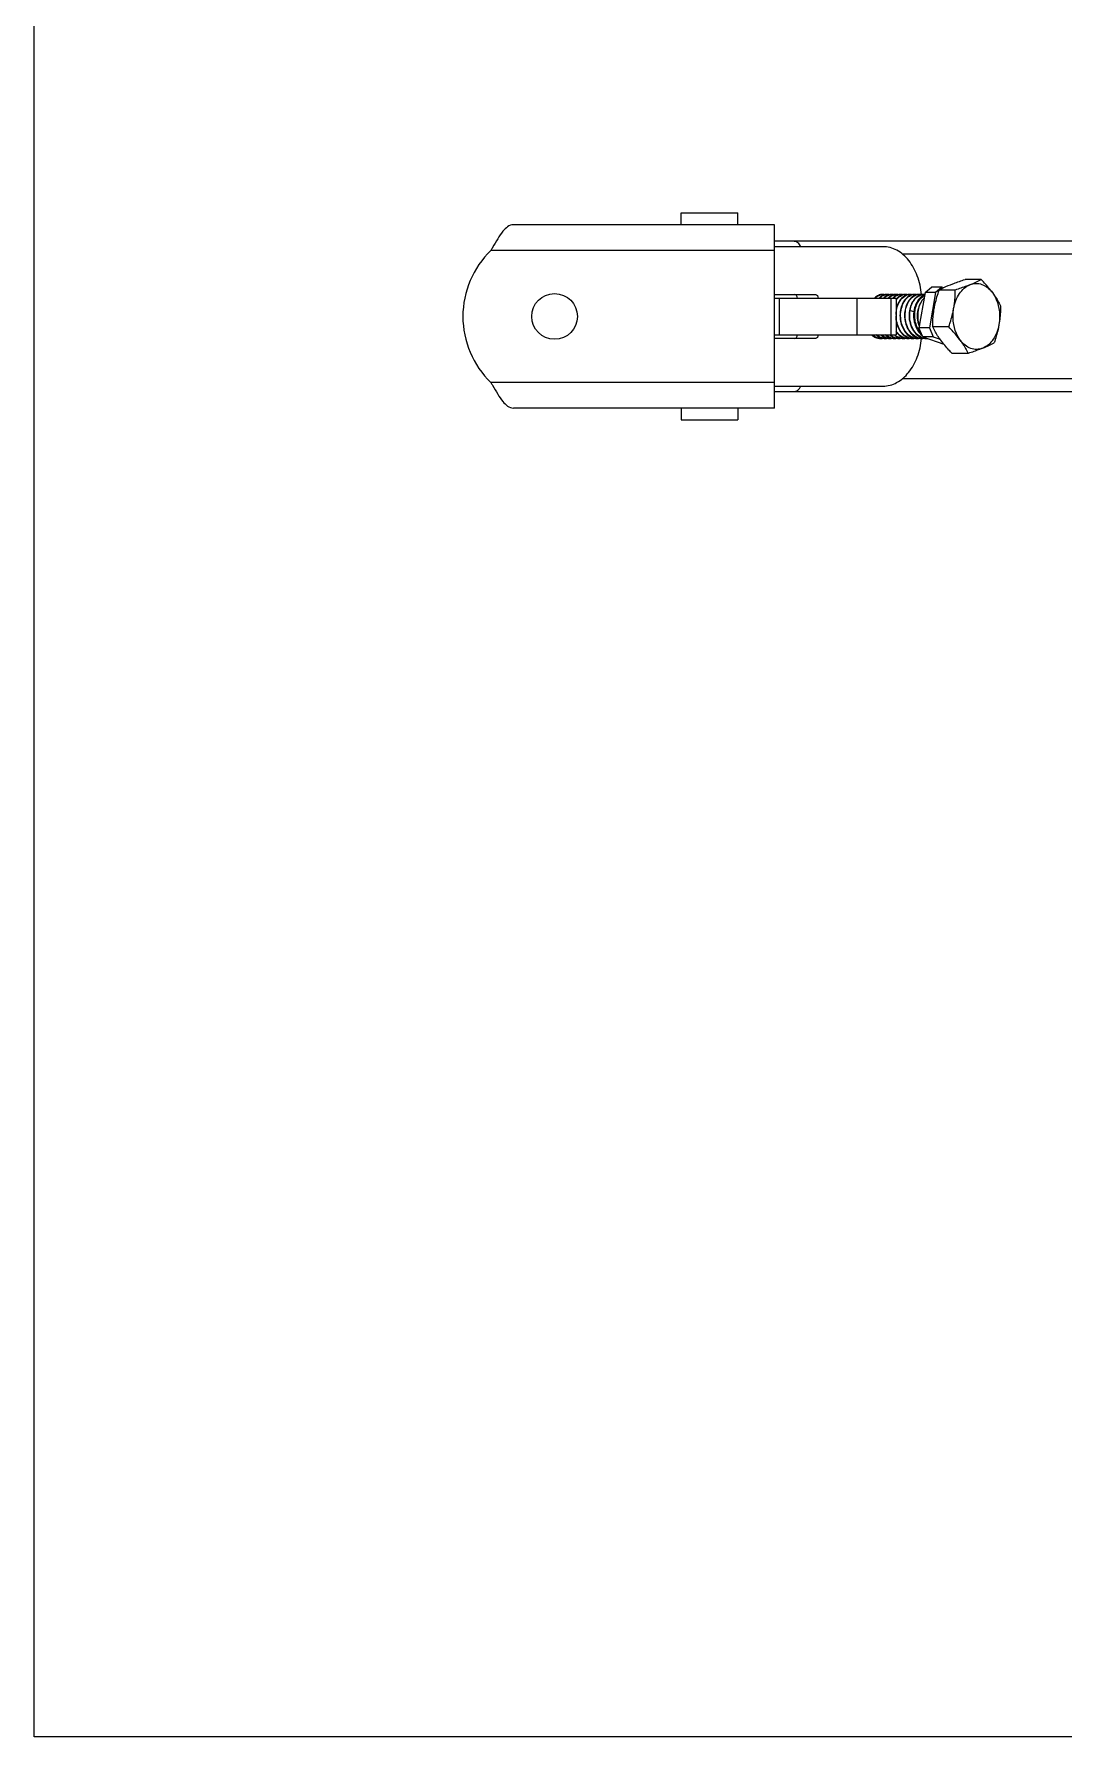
# Model space of a CAD drawing. Extents: x -1396510 to 1250330, y -1892470 to 1623980.
# Drawn here: x -1173858 to -1172521, y -56192 to -53982 of the extents above; entities that cross this region are included whole.
import ezdxf

# ---------------------------------------------------------------- set-up
doc = ezdxf.new("R2010")
doc.units = 0
doc.header["$LTSCALE"] = 1000
doc.header["$MEASUREMENT"] = 0

msp = doc.modelspace()

# ---------------------------------------------------------------- linework, layer by layer
at = {"linetype": 'Continuous'}
for p, q in [((-1173017.8, -54229.4), (-1173017.8, -54214.1)), ((-1172944.5, -54229.4), (-1172944.5, -54214.1)), ((-1172896.7, -54229.4), (-1173235.7, -54229.4)), ((-1172896.7, -54467.4), (-1172896.7, -54229.4)), ((-1172896.7, -54262.7), (-1173264.8, -54262.7)), ((-1171400.6, -54250.8), (-1172896.7, -54250.8)), ((-1172756, -54257.9), (-1172896.7, -54257.9)), ((-1171470.9, -54267.5), (-1172731.1, -54267.5)), ((-1172701.2, -54317.2), (-1172693, -54310.2)), ((-1172679.6, -54310.2), (-1172693, -54310.2)), ((-1172679.6, -54310.2), (-1172687.7, -54317.2)), ((-1172677.1, -54311.1), (-1172679.6, -54310.2)), ((-1172628.7, -54300.4), (-1172649.5, -54300.4)), ((-1172896.7, -54319.8), (-1172843.5, -54319.8)), ((-1172896.7, -54324.6), (-1172739, -54324.6)), ((-1172890.9, -54324.6), (-1172890.9, -54372.2)), ((-1172789.9, -54324.6), (-1172789.9, -54372.2)), ((-1172745.9, -54324.6), (-1172745.9, -54372.2)), ((-1172739, -54324.6), (-1172739, -54372.2)), ((-1172701.2, -54317.2), (-1172709.3, -54363.4)), ((-1172687.7, -54317.2), (-1172701.2, -54317.2)), ((-1172687.7, -54317.2), (-1172695.8, -54363.4)), ((-1172662.3, -54314.1), (-1172683.1, -54314.1)), ((-1172720.8, -54340.7), (-1172715.9, -54341.9)), ((-1172896.7, -54372.2), (-1172739, -54372.2)), ((-1172843.5, -54376.9), (-1172896.7, -54376.9)), ((-1172704.3, -54374.9), (-1172709.3, -54363.4)), ((-1172695.8, -54363.4), (-1172709.3, -54363.4)), ((-1172704.3, -54374.9), (-1172677.1, -54384.4)), ((-1172690.9, -54374.9), (-1172704.3, -54374.9)), ((-1172695.8, -54363.4), (-1172690.9, -54374.9)), ((-1172670.7, -54362.1), (-1172691.5, -54362.1)), ((-1172690.9, -54374.9), (-1172682, -54378)), ((-1172645.4, -54396.4), (-1172666.3, -54396.4)), ((-1172896.7, -54434.1), (-1173264.8, -54434.1)), ((-1172896.7, -54438.8), (-1172756, -54438.8)), ((-1172896.7, -54446), (-1171400.6, -54446)), ((-1171470.9, -54429.3), (-1172731.1, -54429.3)), ((-1172896.7, -54467.4), (-1173235.7, -54467.4)), ((-1173017.8, -54467.4), (-1173017.8, -54482.6)), ((-1172944.5, -54467.4), (-1172944.5, -54482.6))]:
    msp.add_line(p, q, dxfattribs=at)
at = {"color": 7}
for p, q in [((-1173017.8, -54214.1), (-1172944.5, -54214.1)), ((-1173017.8, -54482.6), (-1172944.5, -54482.6))]:
    msp.add_line(p, q, dxfattribs=at)
msp.add_lwpolyline([(-1164141.9, -56192.4), (-1173857.6, -56192.4), (-1173857.6, -47038.2), (-1164141.9, -47038.2), (-1164141.9, -56192.4)])
at = {"linetype": 'Continuous'}
msp.add_circle((-1173182.2, -54348.4), 29.7, dxfattribs=at)
for centre, radius, start, end in [((-1173182.2, -54348.4), 119, 133.9458, 226.0542), ((-1173097.5, -54351.7), 189.5, 150.7377, 152.0022), ((-1172747.3, -54338.5), 19.6, 131.1984, 134.5334), ((-1172755.6, -54332.8), 13, 89.9891, 93.2264), ((-1172755.6, -54333), 13.1, 78.9553, 89.9475), ((-1172741.4, -54338.5), 19.6, 131.206, 134.5131), ((-1172750.5, -54333), 13.2, 90.0332, 101.7314), ((-1172749.7, -54332.8), 13, 89.9926, 93.2107), ((-1172749.7, -54333), 13.1, 79.0021, 89.951), ((-1172735.5, -54338.5), 19.6, 131.1909, 134.534), ((-1172744.6, -54333), 13.2, 90.0367, 101.7778), ((-1172743.8, -54332.8), 13, 90.0017, 93.215), ((-1172743.8, -54333), 13.1, 78.9469, 89.9593), ((-1172729.6, -54338.5), 19.6, 131.2048, 134.5297), ((-1172738.7, -54333), 13.2, 90.0455, 101.7242), ((-1172722, -54340.2), 22, 137.6923, 140.7713), ((-1172737.9, -54332.8), 13, 89.9917, 93.2229), ((-1172723.3, -54338.9), 20.2, 131.2478, 137.7358), ((-1172738, -54333), 13.1, 78.9985, 89.9502), ((-1172732.8, -54333), 13.2, 90.0358, 101.7738), ((-1172732.1, -54332.8), 13, 89.9978, 93.2133), ((-1172732.1, -54333), 13.1, 78.995, 89.9563), ((-1172726.9, -54333), 13.2, 90.042, 101.7707), ((-1172726.2, -54332.8), 13, 89.9987, 93.2203), ((-1172726.2, -54333), 13.1, 78.938, 89.9563), ((-1172721, -54333), 13.2, 90.0424, 101.7153), ((-1172720.3, -54332.8), 13, 89.9926, 93.2199), ((-1172720.3, -54333), 13.1, 79.0043, 89.951), ((-1172715.1, -54333), 13.2, 90.0367, 101.78), ((-1172714.4, -54332.8), 13, 90.0035, 93.2142), ((-1172714.4, -54333), 13.1, 78.9821, 89.9615), ((-1172709.2, -54333), 13.2, 90.0476, 101.7577), ((-1172708.5, -54332.8), 13, 89.9921, 93.2256), ((-1172708.5, -54333), 13.1, 78.9357, 89.9502), ((-1172703.3, -54333), 13.2, 90.0358, 101.7122), ((-1172702.6, -54332.8), 13, 85.7888, 93.2155), ((-1172702.3, -54346.8), 31.6, 168.9678, 171.0182), ((-1172694.3, -54347.1), 33.8, 187.4815, 187.7889), ((-1172696.3, -54346.8), 31.8, 170.0433, 170.9666), ((-1172677.9, -54346.9), 38.3, 170.7385, 172.5614), ((-1172684.7, -54346.8), 31.6, 169.4957, 171.0948), ((-1172685, -54346.8), 31.3, 168.8202, 169.4945), ((-1172756.4, -54355.7), 22, 228.472, 230.2952), ((-1172755.5, -54355.5), 22.3, 228.4077, 228.7307), ((-1172759.1, -54360.3), 16.6, 251.5414, 254.0379), ((-1172758.3, -54360), 17, 249.3246, 251.5395), ((-1172758.6, -54361.3), 15.7, 264.7523, 267.3019), ((-1172758.6, -54361.3), 15.6, 267.3028, 269.9921), ((-1172758.6, -54361.2), 15.8, 270.0175, 279.9275), ((-1172753.2, -54360.3), 16.6, 251.5414, 254.0388), ((-1172752.4, -54360), 17, 249.3255, 251.5395), ((-1172753.3, -54360.7), 16.2, 254.0243, 260.9934), ((-1172753.4, -54361.2), 15.7, 261.0103, 269.9716), ((-1172752.7, -54361.3), 15.6, 267.305, 270.0026), ((-1172752.7, -54361.2), 15.8, 270.0275, 279.876), ((-1172747.3, -54360.3), 16.6, 251.5414, 254.0383), ((-1172746.5, -54360), 17, 249.326, 251.5395), ((-1172747.4, -54360.7), 16.2, 254.0243, 260.9408), ((-1172747.5, -54361.2), 15.7, 260.9571, 269.9816), ((-1172746.8, -54361.3), 15.6, 267.3159, 269.9891), ((-1172732.9, -54355.9), 21.8, 228.3966, 231.6134), ((-1172746.8, -54361.2), 15.8, 270.014, 279.8365), ((-1172732, -54355.7), 22.1, 228.4375, 230.0311), ((-1172741.4, -54360.3), 16.6, 251.5414, 254.0374), ((-1172740.6, -54360), 17, 249.3251, 251.5395), ((-1172741.5, -54360.7), 16.2, 254.0233, 260.9018), ((-1172741.6, -54361.2), 15.7, 260.9186, 269.9681), ((-1172740.9, -54361.3), 15.7, 264.7418, 267.3015), ((-1172740.9, -54361.3), 15.6, 267.3023, 269.9952), ((-1172740.9, -54361.2), 15.8, 270.0201, 279.9186), ((-1172726.4, -54356), 21.7, 228.4164, 232.3647), ((-1172735.5, -54360.3), 16.6, 251.5414, 254.0388), ((-1172734.7, -54360), 17, 249.3255, 251.5395), ((-1172735.7, -54360.7), 16.2, 254.0243, 260.9841), ((-1172735.7, -54361.2), 15.7, 261.001, 269.9746), ((-1172735, -54361.3), 15.6, 267.308, 269.9991), ((-1172735, -54361.2), 15.8, 270.024, 279.8591), ((-1172729.7, -54360.3), 16.6, 251.5414, 254.0383), ((-1172728.8, -54360), 17, 249.3251, 251.5395), ((-1172729.8, -54360.7), 16.2, 254.0243, 260.9235), ((-1172729.8, -54361.2), 15.7, 260.9399, 269.9781), ((-1172729.1, -54361.3), 15.7, 264.7484, 267.3115), ((-1172729.1, -54361.3), 15.6, 267.3124, 269.9921), ((-1172729.1, -54361.2), 15.8, 270.0175, 279.9253), ((-1172723.8, -54360.3), 16.6, 251.5414, 254.0388), ((-1172722.9, -54360), 17, 249.3251, 251.5395), ((-1172723.9, -54360.7), 16.2, 254.0243, 260.9912), ((-1172724, -54361.2), 15.7, 261.008, 269.9716), ((-1172723.2, -54361.3), 15.6, 267.3041, 269.9996), ((-1172723.2, -54361.2), 15.8, 270.0245, 279.605), ((-1172717.8, -54360.2), 16.7, 251.5441, 251.883), ((-1172717.9, -54360.3), 16.6, 251.8811, 254.0361), ((-1172717, -54360), 17, 249.326, 251.5395), ((-1172718, -54360.7), 16.3, 254.022, 260.6653), ((-1172718.1, -54361.2), 15.8, 260.6791, 269.9764), ((-1172717.3, -54361.3), 15.6, 267.3142, 269.9939), ((-1172712, -54360.3), 16.6, 251.5414, 254.0383), ((-1172717.3, -54361.2), 15.8, 270.0188, 279.8498), ((-1172711.2, -54360), 17, 249.3246, 251.5395), ((-1172712.1, -54360.7), 16.2, 254.0238, 260.9142), ((-1172712.2, -54361.2), 15.7, 260.9306, 269.9729), ((-1172711.4, -54361.3), 15.7, 264.755, 267.3063), ((-1172711.4, -54361.3), 15.6, 267.3071, 269.9921), ((-1172706.1, -54360.3), 16.6, 251.5414, 254.0388), ((-1172711.5, -54361.2), 15.8, 270.0175, 279.9288), ((-1172705.3, -54360), 17, 249.3255, 251.5395), ((-1172706.2, -54360.7), 16.2, 254.0243, 260.9948), ((-1172706.3, -54361.2), 15.7, 261.0116, 269.9716), ((-1172705.6, -54361.3), 15.6, 267.305, 270.0026), ((-1172705.6, -54361.2), 15.8, 270.028, 279.8924), ((-1172700.2, -54360.3), 16.6, 251.5409, 254.1702), ((-1172699.3, -54360), 17, 249.2606, 251.5796), ((-1172700.3, -54360.7), 16.2, 254.1565, 260.9585), ((-1172700.4, -54361.2), 15.7, 260.9744, 269.9821), ((-1172699.6, -54361.2), 15.7, 264.7804, 267.1426), ((-1172699.6, -54361.2), 15.7, 267.1435, 269.9917), ((-1172699.6, -54361.2), 15.7, 269.9934, 273.4686), ((-1173097.5, -54345.1), 189.5, 207.9978, 209.2623)]:
    msp.add_arc(centre, radius, start, end, dxfattribs=at)
for points, knots in [([(-1173235.7, -54229.4), (-1173241, -54229.4), (-1173249, -54236.7), (-1173256.4, -54247.8), (-1173260.6, -54255.1), (-1173262.8, -54259)], [0, 0, 0, 0, 0.388881, 0.673899, 1, 1, 1, 1]), ([(-1172862.5, -54257.9), (-1172863.5, -54255.9), (-1172866, -54252.4), (-1172870.2, -54250.8), (-1172872.1, -54250.8)], [0, 0, 0, 0, 0.538137, 1, 1, 1, 1]), ([(-1172706, -54320.1), (-1172706.7, -54311.8), (-1172710.2, -54296), (-1172721.1, -54275.6), (-1172736.8, -54261.5), (-1172749.9, -54257.9), (-1172756, -54257.9)], [0, 0, 0, 0, 0.288185, 0.553327, 0.788006, 1, 1, 1, 1]), ([(-1172683.1, -54314.1), (-1172682.1, -54313.5), (-1172677.3, -54311), (-1172672.4, -54308.8), (-1172668.5, -54307.2)], [0, 0, 0, 0, 0.226572, 1, 1, 1, 1]), ([(-1172668.5, -54307.2), (-1172667.1, -54306.6), (-1172660.8, -54304.2), (-1172654.4, -54302), (-1172649.5, -54300.4)], [0, 0, 0, 0, 0.233658, 1, 1, 1, 1]), ([(-1172664.3, -54338.1), (-1172663.6, -54334.6), (-1172661.8, -54327.8), (-1172657.2, -54318.7), (-1172651, -54311.6), (-1172645.9, -54308.3), (-1172643.3, -54307.2)], [0, 0, 0, 0, 0.27851, 0.540172, 0.780428, 1, 1, 1, 1]), ([(-1172643.3, -54307.2), (-1172644.7, -54307.8), (-1172651, -54310.3), (-1172657.4, -54312.5), (-1172662.3, -54314.1)], [0, 0, 0, 0, 0.233658, 1, 1, 1, 1]), ([(-1172643.3, -54307.2), (-1172641.9, -54306.7), (-1172636.9, -54304.6), (-1172632.1, -54302.2), (-1172628.7, -54300.4)], [0, 0, 0, 0, 0.275005, 1, 1, 1, 1]), ([(-1172643.3, -54307.2), (-1172640.8, -54306.2), (-1172635.5, -54305), (-1172627.3, -54306.4), (-1172619.7, -54310.7), (-1172615.7, -54315), (-1172613.9, -54317.5)], [0, 0, 0, 0, 0.238229, 0.47528, 0.726056, 1, 1, 1, 1]), ([(-1172613.9, -54317.5), (-1172614.9, -54316), (-1172619.6, -54310.1), (-1172624.7, -54304.5), (-1172628.7, -54300.4)], [0, 0, 0, 0, 0.240981, 1, 1, 1, 1]), ([(-1172867.1, -54324.6), (-1172867.1, -54323.4), (-1172867.5, -54321.2), (-1172869.5, -54319.8), (-1172870.5, -54319.8)], [0, 0, 0, 0, 0.559761, 1, 1, 1, 1]), ([(-1172843.5, -54319.8), (-1172842.6, -54319.8), (-1172840.6, -54321.2), (-1172840.2, -54323.4), (-1172840.2, -54324.6)], [0, 0, 0, 0, 0.440239, 1, 1, 1, 1]), ([(-1172756.4, -54319.8), (-1172758.2, -54319.8), (-1172762.2, -54320.7), (-1172765.4, -54323.1), (-1172766.9, -54324.5)], [0, 0, 0, 0, 0.479607, 1, 1, 1, 1]), ([(-1172766.2, -54324.5), (-1172764.8, -54323.2), (-1172761.8, -54320.9), (-1172758.1, -54319.9), (-1172756.4, -54319.8)], [0, 0, 0, 0, 0.520009, 1, 1, 1, 1]), ([(-1172760.3, -54324.5), (-1172758.9, -54323.2), (-1172755.9, -54320.9), (-1172752.2, -54319.9), (-1172750.5, -54319.8)], [0, 0, 0, 0, 0.519993, 1, 1, 1, 1]), ([(-1172753.1, -54320.1), (-1172753.8, -54320.2), (-1172756.3, -54321), (-1172758.6, -54322.4), (-1172760.2, -54323.7)], [0, 0, 0, 0, 0.240439, 1, 1, 1, 1]), ([(-1172754.4, -54324.5), (-1172753, -54323.2), (-1172750, -54320.9), (-1172746.3, -54319.9), (-1172744.6, -54319.8)], [0, 0, 0, 0, 0.52002, 1, 1, 1, 1]), ([(-1172747.2, -54320.1), (-1172747.9, -54320.2), (-1172750.4, -54321), (-1172752.8, -54322.4), (-1172754.3, -54323.7)], [0, 0, 0, 0, 0.240439, 1, 1, 1, 1]), ([(-1172748.5, -54324.5), (-1172747.1, -54323.2), (-1172744.1, -54320.9), (-1172740.4, -54319.9), (-1172738.7, -54319.8)], [0, 0, 0, 0, 0.520002, 1, 1, 1, 1]), ([(-1172741.3, -54320.1), (-1172742, -54320.2), (-1172744.5, -54321), (-1172746.9, -54322.4), (-1172748.4, -54323.7)], [0, 0, 0, 0, 0.240437, 1, 1, 1, 1]), ([(-1172742.6, -54324.5), (-1172741.2, -54323.2), (-1172738.2, -54320.9), (-1172734.6, -54319.9), (-1172732.8, -54319.8)], [0, 0, 0, 0, 0.520001, 1, 1, 1, 1]), ([(-1172735.5, -54320.1), (-1172736.1, -54320.2), (-1172738.7, -54321), (-1172741, -54322.4), (-1172742.5, -54323.7)], [0, 0, 0, 0, 0.240441, 1, 1, 1, 1]), ([(-1172739, -54327.2), (-1172737.5, -54325.1), (-1172734, -54321.6), (-1172729.2, -54320), (-1172726.9, -54319.8)], [0, 0, 0, 0, 0.52908, 1, 1, 1, 1]), ([(-1172739, -54345.7), (-1172738.9, -54342.4), (-1172737.9, -54336), (-1172734.1, -54327.7), (-1172728.4, -54321.7), (-1172723.4, -54320), (-1172721, -54319.8)], [0, 0, 0, 0, 0.291873, 0.559175, 0.79302, 1, 1, 1, 1]), ([(-1172730.7, -54323.7), (-1172731.8, -54324.6), (-1172735.9, -54329.1), (-1172738.2, -54335), (-1172739, -54339.6)], [0, 0, 0, 0, 0.228177, 1, 1, 1, 1]), ([(-1172729.6, -54320.1), (-1172730.2, -54320.2), (-1172732.8, -54321), (-1172735.1, -54322.4), (-1172736.6, -54323.7)], [0, 0, 0, 0, 0.240439, 1, 1, 1, 1]), ([(-1172724.8, -54323.7), (-1172728.4, -54326.9), (-1172732.2, -54333.9), (-1172734, -54344.1), (-1172733.8, -54352.5), (-1172731.9, -54360.5), (-1172728.3, -54367.6), (-1172723.5, -54373.1), (-1172719.3, -54375.4), (-1172717.3, -54376.1)], [0, 0, 0, 0, 0.235001, 0.369196, 0.507414, 0.643709, 0.772807, 0.891505, 1, 1, 1, 1]), ([(-1172717.1, -54375.9), (-1172719.6, -54374.9), (-1172724.5, -54371.7), (-1172729.7, -54364.2), (-1172732.8, -54355), (-1172733.5, -54345.1), (-1172731.8, -54335.6), (-1172728, -54327.4), (-1172722.3, -54321.7), (-1172717.4, -54320), (-1172715.1, -54319.8)], [0, 0, 0, 0, 0.114222, 0.241564, 0.380183, 0.523375, 0.662466, 0.789658, 0.901085, 1, 1, 1, 1]), ([(-1172723.7, -54320.1), (-1172724.3, -54320.2), (-1172726.9, -54321), (-1172729.2, -54322.4), (-1172730.7, -54323.7)], [0, 0, 0, 0, 0.240438, 1, 1, 1, 1]), ([(-1172718.9, -54323.7), (-1172722.5, -54326.9), (-1172726.3, -54333.9), (-1172728.2, -54344.1), (-1172727.9, -54352.5), (-1172726, -54360.5), (-1172722.4, -54367.6), (-1172717.6, -54373.1), (-1172713.5, -54375.4), (-1172711.4, -54376.1)], [0, 0, 0, 0, 0.234995, 0.369193, 0.507415, 0.643708, 0.772808, 0.891506, 1, 1, 1, 1]), ([(-1172711.2, -54375.9), (-1172713.8, -54374.9), (-1172718.6, -54371.7), (-1172723.8, -54364.2), (-1172726.9, -54355.1), (-1172727.6, -54345.1), (-1172726, -54335.6), (-1172722.1, -54327.4), (-1172716.4, -54321.7), (-1172711.5, -54320), (-1172709.2, -54319.8)], [0, 0, 0, 0, 0.11422, 0.241557, 0.38018, 0.523371, 0.662464, 0.789655, 0.901082, 1, 1, 1, 1]), ([(-1172717.8, -54320.1), (-1172718.4, -54320.2), (-1172721, -54321), (-1172723.3, -54322.4), (-1172724.8, -54323.7)], [0, 0, 0, 0, 0.240441, 1, 1, 1, 1]), ([(-1172713, -54323.7), (-1172714.1, -54324.7), (-1172718.4, -54329.4), (-1172720.7, -54335.7), (-1172721.6, -54340.6)], [0, 0, 0, 0, 0.22749, 1, 1, 1, 1]), ([(-1172720.8, -54340.7), (-1172720.4, -54337.9), (-1172718.9, -54332.7), (-1172715, -54326), (-1172709.7, -54321.3), (-1172705.4, -54320), (-1172703.3, -54319.8)], [0, 0, 0, 0, 0.290521, 0.554658, 0.788516, 1, 1, 1, 1]), ([(-1172711.9, -54320.1), (-1172712.5, -54320.2), (-1172715.1, -54321), (-1172717.4, -54322.4), (-1172718.9, -54323.7)], [0, 0, 0, 0, 0.240437, 1, 1, 1, 1]), ([(-1172707.2, -54323.7), (-1172708.3, -54324.7), (-1172712.6, -54329.5), (-1172714.9, -54335.8), (-1172715.7, -54340.7)], [0, 0, 0, 0, 0.227377, 1, 1, 1, 1]), ([(-1172706.3, -54370.5), (-1172709.5, -54367.1), (-1172713, -54360.3), (-1172714.9, -54350.6), (-1172714.9, -54342.9), (-1172713.4, -54335.7), (-1172710.1, -54327.6), (-1172705.5, -54322.7), (-1172701.9, -54321.1)], [0, 0, 0, 0, 0.255096, 0.39268, 0.530602, 0.663916, 0.788307, 1, 1, 1, 1]), ([(-1172706, -54320.1), (-1172706.6, -54320.2), (-1172709.2, -54321), (-1172711.5, -54322.4), (-1172713, -54323.7)], [0, 0, 0, 0, 0.240439, 1, 1, 1, 1]), ([(-1172708.1, -54332.7), (-1172709.2, -54334.7), (-1172712.5, -54343.8), (-1172711.8, -54354.3), (-1172708.9, -54361.1)], [0, 0, 0, 0, 0.239303, 1, 1, 1, 1]), ([(-1172702.5, -54324.4), (-1172706.8, -54328.6), (-1172710.7, -54337.9), (-1172711.3, -54350.6), (-1172709.9, -54357.3), (-1172708.8, -54360.4)], [0, 0, 0, 0, 0.470214, 0.736055, 1, 1, 1, 1]), ([(-1172701.8, -54320.6), (-1172702.3, -54320.7), (-1172704.2, -54321.5), (-1172706, -54322.7), (-1172707.2, -54323.7)], [0, 0, 0, 0, 0.241445, 1, 1, 1, 1]), ([(-1172689.5, -54338.1), (-1172689.2, -54336.1), (-1172687.5, -54327.9), (-1172685.2, -54320), (-1172683.1, -54314.1)], [0, 0, 0, 0, 0.248499, 1, 1, 1, 1]), ([(-1172664.3, -54338.1), (-1172663.9, -54336.1), (-1172662.7, -54328.1), (-1172662.3, -54320.1), (-1172662.3, -54314.1)], [0, 0, 0, 0, 0.254083, 1, 1, 1, 1]), ([(-1172613.9, -54317.5), (-1172612.8, -54318.9), (-1172609, -54324.4), (-1172605.6, -54330.2), (-1172603.4, -54334.7)], [0, 0, 0, 0, 0.263099, 1, 1, 1, 1]), ([(-1172613.9, -54317.5), (-1172611.9, -54320.2), (-1172605, -54332.7), (-1172603.6, -54348), (-1172605.5, -54358.7)], [0, 0, 0, 0, 0.235366, 1, 1, 1, 1]), ([(-1172603.4, -54334.7), (-1172603.5, -54336.6), (-1172603.6, -54344.7), (-1172604.4, -54352.7), (-1172605.5, -54358.7)], [0, 0, 0, 0, 0.246121, 1, 1, 1, 1]), ([(-1172723, -54375.9), (-1172725.4, -54375), (-1172729.9, -54372), (-1172735, -54365.3), (-1172738.2, -54356.8), (-1172739, -54350.6), (-1172739, -54347.5)], [0, 0, 0, 0, 0.218898, 0.461373, 0.725247, 1, 1, 1, 1]), ([(-1172739, -54354.6), (-1172738.6, -54357.2), (-1172737.1, -54362), (-1172733.6, -54368.4), (-1172728.9, -54373.3), (-1172725.1, -54375.5), (-1172723.1, -54376.1)], [0, 0, 0, 0, 0.276521, 0.537648, 0.778453, 1, 1, 1, 1]), ([(-1172733.6, -54341.9), (-1172733.7, -54342.9), (-1172734.2, -54347), (-1172733.9, -54351.2), (-1172733.2, -54354.3)], [0, 0, 0, 0, 0.247797, 1, 1, 1, 1]), ([(-1172727.7, -54341.9), (-1172727.8, -54342.6), (-1172728.2, -54345.8), (-1172728.1, -54349.1), (-1172727.8, -54351.5)], [0, 0, 0, 0, 0.247252, 1, 1, 1, 1]), ([(-1172721.5, -54340.1), (-1172721.7, -54341.3), (-1172722.5, -54346.2), (-1172722.2, -54351.3), (-1172721.3, -54354.9)], [0, 0, 0, 0, 0.246468, 1, 1, 1, 1]), ([(-1172721.6, -54340.6), (-1172722.2, -54344.3), (-1172722.3, -54351.9), (-1172719.5, -54362.6), (-1172713.9, -54371.4), (-1172708.3, -54375.1), (-1172705.5, -54376.1)], [0, 0, 0, 0, 0.271171, 0.538307, 0.783282, 1, 1, 1, 1]), ([(-1172705.4, -54375.9), (-1172708.1, -54374.8), (-1172713.5, -54371), (-1172718.9, -54362.3), (-1172721.6, -54351.8), (-1172721.4, -54344.4), (-1172720.8, -54340.7)], [0, 0, 0, 0, 0.217951, 0.46337, 0.729831, 1, 1, 1, 1]), ([(-1172715.9, -54341.9), (-1172716.6, -54347.8), (-1172715.7, -54359.5), (-1172709.4, -54369.7), (-1172705.2, -54373.1)], [0, 0, 0, 0, 0.526254, 1, 1, 1, 1]), ([(-1172715.9, -54341.9), (-1172716.1, -54343), (-1172716.5, -54347.2), (-1172716.2, -54351.5), (-1172715.5, -54354.7)], [0, 0, 0, 0, 0.247915, 1, 1, 1, 1]), ([(-1172691.5, -54362.1), (-1172691.5, -54360.1), (-1172691.4, -54352.1), (-1172690.6, -54344.1), (-1172689.5, -54338.1)], [0, 0, 0, 0, 0.246121, 1, 1, 1, 1]), ([(-1172670.7, -54362.1), (-1172670, -54360.1), (-1172667.4, -54352.3), (-1172665.3, -54344.2), (-1172664.3, -54338.1)], [0, 0, 0, 0, 0.251163, 1, 1, 1, 1]), ([(-1172655.9, -54379.3), (-1172657.8, -54376.6), (-1172664.8, -54364), (-1172666.1, -54348.8), (-1172664.3, -54338.1)], [0, 0, 0, 0, 0.235366, 1, 1, 1, 1]), ([(-1172870.5, -54376.9), (-1172869.5, -54376.9), (-1172867.5, -54375.5), (-1172867.1, -54373.4), (-1172867.1, -54372.2)], [0, 0, 0, 0, 0.440239, 1, 1, 1, 1]), ([(-1172840.2, -54372.2), (-1172840.2, -54373.4), (-1172840.6, -54375.5), (-1172842.6, -54376.9), (-1172843.5, -54376.9)], [0, 0, 0, 0, 0.559761, 1, 1, 1, 1]), ([(-1172770.4, -54372.7), (-1172770, -54373.1), (-1172768.1, -54374.5), (-1172766, -54375.6), (-1172764.4, -54376.1)], [0, 0, 0, 0, 0.25881, 1, 1, 1, 1]), ([(-1172764.3, -54375.9), (-1172764.8, -54375.7), (-1172766.9, -54374.8), (-1172768.9, -54373.4), (-1172770.2, -54372.3)], [0, 0, 0, 0, 0.242679, 1, 1, 1, 1]), ([(-1172765.1, -54372.2), (-1172764.6, -54372.7), (-1172762.6, -54374.3), (-1172760.3, -54375.5), (-1172758.5, -54376.1)], [0, 0, 0, 0, 0.25985, 1, 1, 1, 1]), ([(-1172758.4, -54375.9), (-1172758.9, -54375.7), (-1172761.1, -54374.7), (-1172763, -54373.4), (-1172764.4, -54372.2)], [0, 0, 0, 0, 0.242549, 1, 1, 1, 1]), ([(-1172759.2, -54372.2), (-1172758.7, -54372.6), (-1172756.7, -54374.3), (-1172754.4, -54375.5), (-1172752.6, -54376.1)], [0, 0, 0, 0, 0.25988, 1, 1, 1, 1]), ([(-1172752.5, -54375.9), (-1172753, -54375.7), (-1172755.2, -54374.7), (-1172757.1, -54373.4), (-1172758.5, -54372.2)], [0, 0, 0, 0, 0.242552, 1, 1, 1, 1]), ([(-1172756, -54438.8), (-1172749.9, -54438.8), (-1172736.9, -54435.3), (-1172721.2, -54421.2), (-1172710.3, -54401), (-1172706.8, -54385.2), (-1172706, -54376.9)], [0, 0, 0, 0, 0.212085, 0.446759, 0.711828, 1, 1, 1, 1]), ([(-1172753.3, -54372.2), (-1172752.8, -54372.6), (-1172750.8, -54374.3), (-1172748.5, -54375.5), (-1172746.7, -54376.1)], [0, 0, 0, 0, 0.259876, 1, 1, 1, 1]), ([(-1172746.6, -54375.9), (-1172747.1, -54375.7), (-1172749.3, -54374.7), (-1172751.3, -54373.4), (-1172752.6, -54372.2)], [0, 0, 0, 0, 0.242544, 1, 1, 1, 1]), ([(-1172746.5, -54373), (-1172746.1, -54373.3), (-1172744.3, -54374.6), (-1172742.3, -54375.6), (-1172740.8, -54376.1)], [0, 0, 0, 0, 0.258068, 1, 1, 1, 1]), ([(-1172740.7, -54375.9), (-1172741.2, -54375.7), (-1172743.2, -54374.9), (-1172745, -54373.6), (-1172746.2, -54372.6)], [0, 0, 0, 0, 0.243219, 1, 1, 1, 1]), ([(-1172741.5, -54372.2), (-1172741, -54372.6), (-1172739, -54374.3), (-1172736.7, -54375.5), (-1172734.9, -54376.1)], [0, 0, 0, 0, 0.259878, 1, 1, 1, 1]), ([(-1172734.8, -54375.9), (-1172735.2, -54375.7), (-1172736.9, -54375), (-1172738.5, -54374), (-1172739.7, -54373.2)], [0, 0, 0, 0, 0.244171, 1, 1, 1, 1]), ([(-1172728.9, -54375.9), (-1172730.9, -54375.1), (-1172734.8, -54372.8), (-1172737.7, -54369.4), (-1172739, -54367.5)], [0, 0, 0, 0, 0.478395, 1, 1, 1, 1]), ([(-1172739, -54368.6), (-1172737.7, -54370.3), (-1172734.7, -54373.4), (-1172731, -54375.5), (-1172729, -54376.1)], [0, 0, 0, 0, 0.520421, 1, 1, 1, 1]), ([(-1172681.1, -54379.3), (-1172682.1, -54377.8), (-1172686, -54372.4), (-1172689.3, -54366.5), (-1172691.5, -54362.1)], [0, 0, 0, 0, 0.263099, 1, 1, 1, 1]), ([(-1172666.3, -54396.4), (-1172667.7, -54395), (-1172672.9, -54389.5), (-1172677.8, -54383.8), (-1172681.1, -54379.3)], [0, 0, 0, 0, 0.257895, 1, 1, 1, 1]), ([(-1172655.9, -54379.3), (-1172656.9, -54377.8), (-1172661.6, -54371.8), (-1172666.7, -54366.2), (-1172670.7, -54362.1)], [0, 0, 0, 0, 0.240981, 1, 1, 1, 1]), ([(-1172626.5, -54389.5), (-1172628.9, -54390.5), (-1172634.3, -54391.7), (-1172642.5, -54390.4), (-1172650, -54386.1), (-1172654, -54381.7), (-1172655.9, -54379.3)], [0, 0, 0, 0, 0.238229, 0.47528, 0.726056, 1, 1, 1, 1]), ([(-1172655.9, -54379.3), (-1172654.8, -54380.7), (-1172651, -54386.2), (-1172647.6, -54392), (-1172645.4, -54396.4)], [0, 0, 0, 0, 0.263099, 1, 1, 1, 1]), ([(-1172605.5, -54358.7), (-1172606.1, -54362.2), (-1172607.9, -54369), (-1172612.6, -54378.1), (-1172618.7, -54385.2), (-1172623.8, -54388.5), (-1172626.5, -54389.5)], [0, 0, 0, 0, 0.27851, 0.540172, 0.780428, 1, 1, 1, 1]), ([(-1172605.5, -54358.7), (-1172605.8, -54360.7), (-1172607.4, -54368.8), (-1172609.8, -54376.8), (-1172611.8, -54382.7)], [0, 0, 0, 0, 0.248499, 1, 1, 1, 1]), ([(-1172626.5, -54389.5), (-1172627.9, -54390.1), (-1172634.2, -54392.6), (-1172640.5, -54394.8), (-1172645.4, -54396.4)], [0, 0, 0, 0, 0.233658, 1, 1, 1, 1]), ([(-1172626.5, -54389.5), (-1172625.1, -54389), (-1172620.1, -54386.9), (-1172615.3, -54384.5), (-1172611.8, -54382.7)], [0, 0, 0, 0, 0.275005, 1, 1, 1, 1]), ([(-1173262.8, -54437.7), (-1173260.6, -54441.6), (-1173256.4, -54449), (-1173249, -54460.1), (-1173241, -54467.4), (-1173235.7, -54467.4)], [0, 0, 0, 0, 0.326101, 0.611119, 1, 1, 1, 1]), ([(-1172872.1, -54446), (-1172870.2, -54446), (-1172866, -54444.4), (-1172863.5, -54440.9), (-1172862.5, -54438.9)], [0, 0, 0, 0, 0.461863, 1, 1, 1, 1])]:
    msp.add_open_spline(points, degree=3, knots=knots, dxfattribs=at)
for points in [[(-1172763.7, -54376.3), (-1172762.3, -54376.7), (-1172760.8, -54376.9), (-1172759.3, -54376.9)], [(-1172760, -54376.9), (-1172761.2, -54376.8), (-1172762.5, -54376.5), (-1172763.6, -54376.1)], [(-1172753.4, -54376.9), (-1172754.9, -54376.9), (-1172756.4, -54376.6), (-1172757.7, -54376.1)], [(-1172747.5, -54376.9), (-1172749, -54376.9), (-1172750.5, -54376.6), (-1172751.9, -54376.1)], [(-1172742.3, -54376.9), (-1172743.6, -54376.8), (-1172744.8, -54376.5), (-1172746, -54376.1)], [(-1172735.7, -54376.9), (-1172737.2, -54376.9), (-1172738.7, -54376.6), (-1172740.1, -54376.1)], [(-1172730.5, -54376.9), (-1172731.8, -54376.8), (-1172733, -54376.5), (-1172734.2, -54376.1)], [(-1172724, -54376.9), (-1172725.4, -54376.9), (-1172726.9, -54376.6), (-1172728.3, -54376.1)], [(-1172718.1, -54376.9), (-1172719.5, -54376.9), (-1172721, -54376.6), (-1172722.4, -54376.1)], [(-1172712.9, -54376.9), (-1172714.1, -54376.8), (-1172715.3, -54376.5), (-1172716.5, -54376.1)], [(-1172706.3, -54376.9), (-1172707.8, -54376.9), (-1172709.2, -54376.6), (-1172710.6, -54376.1)], [(-1172701, -54376.9), (-1172702.3, -54376.8), (-1172703.5, -54376.5), (-1172704.7, -54376.1)]]:
    msp.add_open_spline(points, degree=3, dxfattribs=at)

doc.saveas('drawing.dxf')
